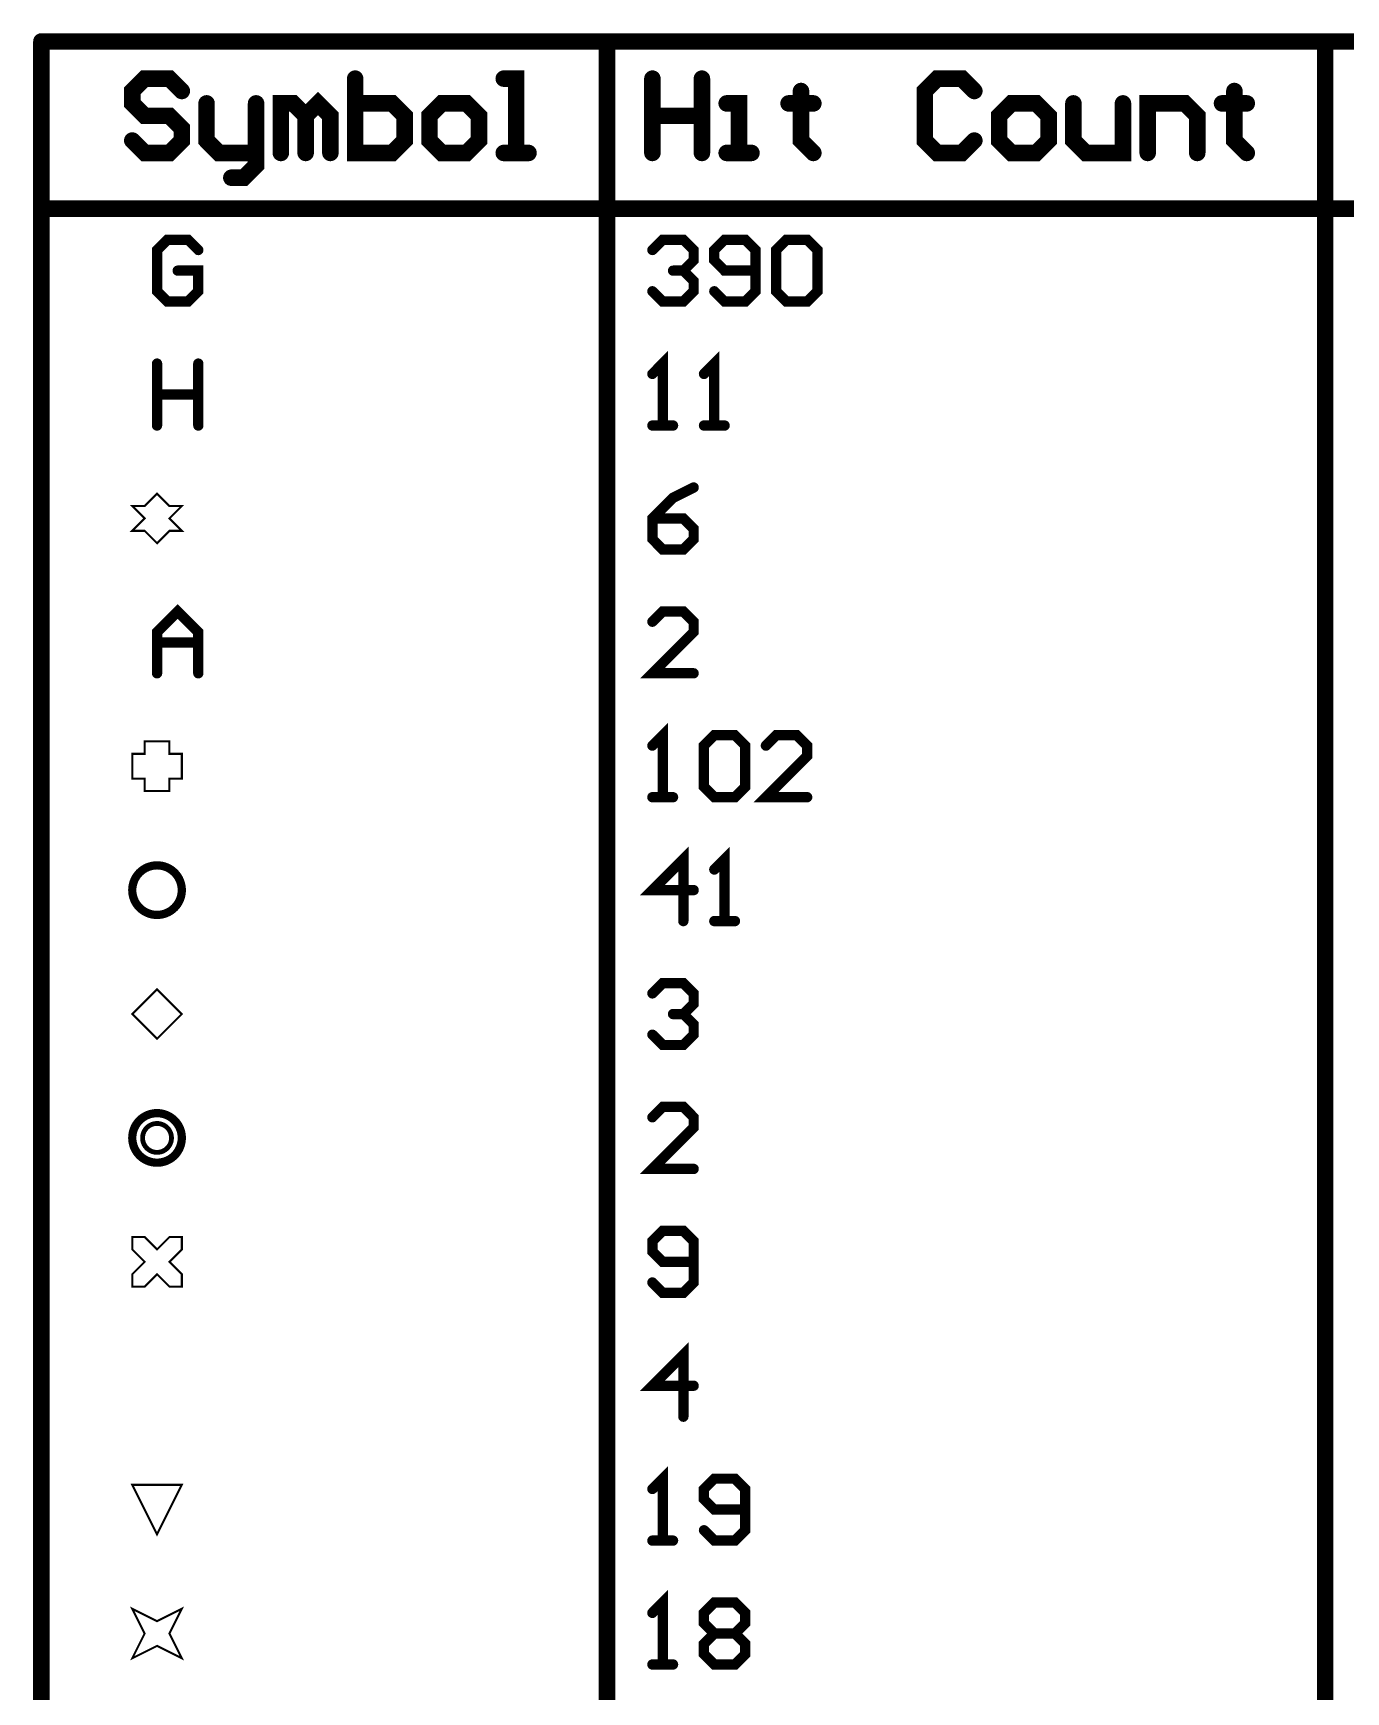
# Model space of a CAD drawing. Extents: x -9.8 to 23.3, y -7.1 to 14.3.
# Drawn here: x 11.794 to 13.066, y 1.524 to 3.13 of the extents above; entities that cross this region are included whole.
import ezdxf

# ---------------------------------------------------------------- set-up
doc = ezdxf.new("R2010")
doc.units = 0
doc.layers.add('2D_LINE_00', color=1, linetype='CONTINUOUS')

# ---------------------------------------------------------------- blocks, each defined once
blk = doc.blocks.new('SMOOTH_0$01')
at = {"const_width": 0.005}
blk.add_lwpolyline([(-0.0025, 0, 1), (0.0025, 0, 1)], format="xyb", close=True, dxfattribs=at)
blk = doc.blocks.new('DRAWING_2410')
at = {"layer": '2D_LINE_00', "const_width": 0.01}
blk.add_lwpolyline([(0, 0), (-0.01, 0.01), (-0.02999, 0.01), (-0.03999, 0), (-0.03999, -0.03998), (-0.02999, -0.04998), (-0.01, -0.04998), (0, -0.03998), (0, -0.01999), (-0.02, -0.01999)], dxfattribs=at)
at = {"layer": '2D_LINE_00'}
for p in [(-0.03999, 0), (-0.02999, 0.01), (-0.01, 0.01), (0, 0), (-0.02, -0.01999), (0, -0.01999), (-0.03999, -0.03998), (-0.02999, -0.04998), (-0.01, -0.04998), (0, -0.03998)]:
    blk.add_blockref('SMOOTH_0$01', p, dxfattribs=at)
blk = doc.blocks.new('DRAWING_2411')
at = {"layer": '2D_LINE_00', "const_width": 0.01}
blk.add_lwpolyline([(0, 0), (0.00999, 0.01), (0.02999, 0.01), (0.03998, 0), (0.03998, -0.00999), (0.02999, -0.01999), (0.01999, -0.01999), (0.02999, -0.01999), (0.03998, -0.02999), (0.03998, -0.03998), (0.02999, -0.04998), (0.00999, -0.04998), (0, -0.03998)], dxfattribs=at)
at = {"layer": '2D_LINE_00'}
for p in [(0, 0), (0.00999, 0.01), (0.02999, 0.01), (0.03998, 0), (0.01999, -0.01999), (0.02999, -0.01999), (0.02999, -0.01999), (0.03998, -0.00999), (0.03998, -0.02999), (0, -0.03998), (0.00999, -0.04998), (0.02999, -0.04998), (0.03998, -0.03998)]:
    blk.add_blockref('SMOOTH_0$01', p, dxfattribs=at)
blk = doc.blocks.new('DRAWING_2412')
at = {"layer": '2D_LINE_00', "const_width": 0.01}
blk.add_lwpolyline([(0, 0), (0.00999, -0.01), (0.02999, -0.01), (0.03998, 0), (0.03998, 0.03998), (0.02999, 0.04998), (0.00999, 0.04998), (0, 0.03998), (0, 0.02999), (0.00999, 0.01999), (0.03998, 0.01999)], dxfattribs=at)
at = {"layer": '2D_LINE_00'}
for p in [(0.00999, 0.04998), (0.02999, 0.04998), (0, 0.03998), (0, 0.02999), (0.03998, 0.03998), (0.00999, 0.01999), (0.03998, 0.01999), (0, 0), (0.03998, 0), (0.00999, -0.01), (0.02999, -0.01)]:
    blk.add_blockref('SMOOTH_0$01', p, dxfattribs=at)
blk = doc.blocks.new('DRAWING_2413')
at = {"layer": '2D_LINE_00', "const_width": 0.01}
blk.add_lwpolyline([(0, 0), (0.00999, 0.01), (0.02999, 0.01), (0.03998, 0), (0.03998, -0.03998), (0.02999, -0.04998), (0.00999, -0.04998), (0, -0.03998), (0, 0)], dxfattribs=at)
at = {"layer": '2D_LINE_00'}
for p in [(0, 0), (0, 0), (0.00999, 0.01), (0.02999, 0.01), (0.03998, 0), (0, -0.03998), (0.00999, -0.04998), (0.02999, -0.04998), (0.03998, -0.03998)]:
    blk.add_blockref('SMOOTH_0$01', p, dxfattribs=at)
blk = doc.blocks.new('DRAWING_2438')
at = {"layer": '2D_LINE_00', "const_width": 0.01}
blk.add_lwpolyline([(0, 0), (0, -0.05998), (0, -0.02999), (0.03999, -0.02999), (0.03999, 0), (0.03999, -0.05998)], dxfattribs=at)
at = {"layer": '2D_LINE_00'}
for p in [(0, 0), (0.03999, 0), (0, -0.02999), (0.03999, -0.02999), (0, -0.05998), (0.03999, -0.05998)]:
    blk.add_blockref('SMOOTH_0$01', p, dxfattribs=at)
blk = doc.blocks.new('DRAWING_2439')
at = {"layer": '2D_LINE_00', "const_width": 0.01}
blk.add_lwpolyline([(0, 0), (0.01999, 0), (0.00999, 0), (0.00999, 0.05998), (0, 0.04998)], dxfattribs=at)
at = {"layer": '2D_LINE_00'}
for p in [(0.00999, 0.05998), (0, 0.04998), (0, 0), (0.00999, 0), (0.01999, 0)]:
    blk.add_blockref('SMOOTH_0$01', p, dxfattribs=at)
blk = doc.blocks.new('DRAWING_2440')
at = {"layer": '2D_LINE_00', "const_width": 0.01}
blk.add_lwpolyline([(0, 0), (0.01999, 0), (0.01, 0), (0.01, 0.05998), (0, 0.04998)], dxfattribs=at)
at = {"layer": '2D_LINE_00'}
for p in [(0.01, 0.05998), (0, 0.04998), (0, 0), (0.01, 0), (0.01999, 0)]:
    blk.add_blockref('SMOOTH_0$01', p, dxfattribs=at)
blk = doc.blocks.new('DRAWING_2466')
at = {"layer": '2D_LINE_00', "const_width": 0.01}
blk.add_lwpolyline([(0, 0), (-0.01999, -0.01), (-0.03998, -0.02999), (-0.03998, -0.04998), (-0.02999, -0.05998), (-0.00999, -0.05998), (0, -0.04998), (0, -0.03999), (-0.00999, -0.02999), (-0.03998, -0.02999)], dxfattribs=at)
at = {"layer": '2D_LINE_00'}
for p in [(0, 0), (-0.01999, -0.01), (-0.03998, -0.02999), (-0.03998, -0.02999), (-0.00999, -0.02999), (-0.03998, -0.04998), (0, -0.03999), (0, -0.04998), (-0.02999, -0.05998), (-0.00999, -0.05998)]:
    blk.add_blockref('SMOOTH_0$01', p, dxfattribs=at)
blk = doc.blocks.new('DRAWING_2493')
at = {"layer": '2D_LINE_00', "const_width": 0.01}
blk.add_lwpolyline([(0, 0), (0, 0.03999), (0.01999, 0.05998), (0.03999, 0.03999), (0.03999, 0), (0.03999, 0.02999), (0, 0.02999)], dxfattribs=at)
at = {"layer": '2D_LINE_00'}
for p in [(0.01999, 0.05998), (0, 0.03999), (0, 0.02999), (0.03999, 0.03999), (0.03999, 0.02999), (0, 0), (0.03999, 0)]:
    blk.add_blockref('SMOOTH_0$01', p, dxfattribs=at)
blk = doc.blocks.new('DRAWING_2494')
at = {"layer": '2D_LINE_00', "const_width": 0.01}
blk.add_lwpolyline([(0, 0), (-0.03998, 0), (0, 0.03999), (0, 0.04998), (-0.00999, 0.05998), (-0.02999, 0.05998), (-0.03998, 0.04998)], dxfattribs=at)
at = {"layer": '2D_LINE_00'}
for p in [(-0.02999, 0.05998), (-0.00999, 0.05998), (-0.03998, 0.04998), (0, 0.04998), (0, 0.03999), (-0.03998, 0), (0, 0)]:
    blk.add_blockref('SMOOTH_0$01', p, dxfattribs=at)
blk = doc.blocks.new('DRAWING_2525')
at = {"layer": '2D_LINE_00', "const_width": 0.01}
blk.add_lwpolyline([(0, 0), (0.01999, 0), (0.00999, 0), (0.00999, 0.05998), (0, 0.04998)], dxfattribs=at)
at = {"layer": '2D_LINE_00'}
for p in [(0.00999, 0.05998), (0, 0.04998), (0, 0), (0.00999, 0), (0.01999, 0)]:
    blk.add_blockref('SMOOTH_0$01', p, dxfattribs=at)
blk = doc.blocks.new('DRAWING_2526')
at = {"layer": '2D_LINE_00', "const_width": 0.01}
blk.add_lwpolyline([(0, 0), (0.01, 0.01), (0.02999, 0.01), (0.03999, 0), (0.03999, -0.03998), (0.02999, -0.04998), (0.01, -0.04998), (0, -0.03998), (0, 0)], dxfattribs=at)
at = {"layer": '2D_LINE_00'}
for p in [(0, 0), (0, 0), (0.01, 0.01), (0.02999, 0.01), (0.03999, 0), (0, -0.03998), (0.01, -0.04998), (0.02999, -0.04998), (0.03999, -0.03998)]:
    blk.add_blockref('SMOOTH_0$01', p, dxfattribs=at)
blk = doc.blocks.new('DRAWING_2527')
at = {"layer": '2D_LINE_00', "const_width": 0.01}
blk.add_lwpolyline([(0, 0), (-0.03999, 0), (0, 0.03999), (0, 0.04998), (-0.01, 0.05998), (-0.02999, 0.05998), (-0.03999, 0.04998)], dxfattribs=at)
at = {"layer": '2D_LINE_00'}
for p in [(-0.02999, 0.05998), (-0.01, 0.05998), (-0.03999, 0.04998), (0, 0.04998), (0, 0.03999), (-0.03999, 0), (0, 0)]:
    blk.add_blockref('SMOOTH_0$01', p, dxfattribs=at)
blk = doc.blocks.new('DRAWING_2553')
at = {"layer": '2D_LINE_00', "const_width": 0.01}
blk.add_lwpolyline([(0, 0), (0, 0.05998), (-0.02999, 0.02999), (0.00999, 0.02999)], dxfattribs=at)
at = {"layer": '2D_LINE_00'}
for p in [(0, 0.05998), (-0.02999, 0.02999), (0.00999, 0.02999), (0, 0)]:
    blk.add_blockref('SMOOTH_0$01', p, dxfattribs=at)
blk = doc.blocks.new('DRAWING_2554')
at = {"layer": '2D_LINE_00', "const_width": 0.01}
blk.add_lwpolyline([(0, 0), (0.01999, 0), (0.00999, 0), (0.00999, 0.05998), (0, 0.04998)], dxfattribs=at)
at = {"layer": '2D_LINE_00'}
for p in [(0.00999, 0.05998), (0, 0.04998), (0, 0), (0.00999, 0), (0.01999, 0)]:
    blk.add_blockref('SMOOTH_0$01', p, dxfattribs=at)
blk = doc.blocks.new('DRAWING_2577')
at = {"layer": '2D_LINE_00', "const_width": 0.01}
blk.add_lwpolyline([(0, 0), (0.00999, 0.01), (0.02999, 0.01), (0.03998, 0), (0.03998, -0.00999), (0.02999, -0.01999), (0.01999, -0.01999), (0.02999, -0.01999), (0.03998, -0.02999), (0.03998, -0.03998), (0.02999, -0.04998), (0.00999, -0.04998), (0, -0.03998)], dxfattribs=at)
at = {"layer": '2D_LINE_00'}
for p in [(0, 0), (0.00999, 0.01), (0.02999, 0.01), (0.03998, 0), (0.01999, -0.01999), (0.02999, -0.01999), (0.02999, -0.01999), (0.03998, -0.00999), (0.03998, -0.02999), (0, -0.03998), (0.00999, -0.04998), (0.02999, -0.04998), (0.03998, -0.03998)]:
    blk.add_blockref('SMOOTH_0$01', p, dxfattribs=at)
blk = doc.blocks.new('DRAWING_2602')
at = {"layer": '2D_LINE_00', "const_width": 0.01}
blk.add_lwpolyline([(0, 0), (-0.03998, 0), (0, 0.03999), (0, 0.04998), (-0.00999, 0.05998), (-0.02999, 0.05998), (-0.03998, 0.04998)], dxfattribs=at)
at = {"layer": '2D_LINE_00'}
for p in [(-0.02999, 0.05998), (-0.00999, 0.05998), (-0.03998, 0.04998), (0, 0.04998), (0, 0.03999), (-0.03998, 0), (0, 0)]:
    blk.add_blockref('SMOOTH_0$01', p, dxfattribs=at)
blk = doc.blocks.new('DRAWING_2628')
at = {"layer": '2D_LINE_00', "const_width": 0.01}
blk.add_lwpolyline([(0, 0), (0.00999, -0.01), (0.02999, -0.01), (0.03998, 0), (0.03998, 0.03998), (0.02999, 0.04998), (0.00999, 0.04998), (0, 0.03998), (0, 0.02999), (0.00999, 0.01999), (0.03998, 0.01999)], dxfattribs=at)
at = {"layer": '2D_LINE_00'}
for p in [(0.00999, 0.04998), (0.02999, 0.04998), (0, 0.03998), (0, 0.02999), (0.03998, 0.03998), (0.00999, 0.01999), (0.03998, 0.01999), (0, 0), (0.03998, 0), (0.00999, -0.01), (0.02999, -0.01)]:
    blk.add_blockref('SMOOTH_0$01', p, dxfattribs=at)
blk = doc.blocks.new('DRAWING_2655')
at = {"layer": '2D_LINE_00', "const_width": 0.01}
blk.add_lwpolyline([(0, 0), (0, 0.05998), (-0.02999, 0.02999), (0.00999, 0.02999)], dxfattribs=at)
at = {"layer": '2D_LINE_00'}
for p in [(0, 0.05998), (-0.02999, 0.02999), (0.00999, 0.02999), (0, 0)]:
    blk.add_blockref('SMOOTH_0$01', p, dxfattribs=at)
blk = doc.blocks.new('DRAWING_2679')
at = {"layer": '2D_LINE_00', "const_width": 0.01}
blk.add_lwpolyline([(0, 0), (0.01999, 0), (0.00999, 0), (0.00999, 0.05998), (0, 0.04998)], dxfattribs=at)
at = {"layer": '2D_LINE_00'}
for p in [(0.00999, 0.05998), (0, 0.04998), (0, 0), (0.00999, 0), (0.01999, 0)]:
    blk.add_blockref('SMOOTH_0$01', p, dxfattribs=at)
blk = doc.blocks.new('DRAWING_2680')
at = {"layer": '2D_LINE_00', "const_width": 0.01}
blk.add_lwpolyline([(0, 0), (0.01, -0.01), (0.02999, -0.01), (0.03999, 0), (0.03999, 0.03998), (0.02999, 0.04998), (0.01, 0.04998), (0, 0.03998), (0, 0.02999), (0.01, 0.01999), (0.03999, 0.01999)], dxfattribs=at)
at = {"layer": '2D_LINE_00'}
for p in [(0.01, 0.04998), (0.02999, 0.04998), (0, 0.03998), (0, 0.02999), (0.03999, 0.03998), (0.01, 0.01999), (0.03999, 0.01999), (0, 0), (0.03999, 0), (0.01, -0.01), (0.02999, -0.01)]:
    blk.add_blockref('SMOOTH_0$01', p, dxfattribs=at)
blk = doc.blocks.new('DRAWING_2707')
at = {"layer": '2D_LINE_00', "const_width": 0.01}
blk.add_lwpolyline([(0, 0), (0.01999, 0), (0.00999, 0), (0.00999, 0.05998), (0, 0.04998)], dxfattribs=at)
at = {"layer": '2D_LINE_00'}
for p in [(0.00999, 0.05998), (0, 0.04998), (0, 0), (0.00999, 0), (0.01999, 0)]:
    blk.add_blockref('SMOOTH_0$01', p, dxfattribs=at)
blk = doc.blocks.new('DRAWING_2708')
at = {"layer": '2D_LINE_00', "const_width": 0.01}
blk.add_lwpolyline([(0, 0), (0.01, 0.01), (0.02999, 0.01), (0.03999, 0), (0.03999, -0.00999), (0.02999, -0.01999), (0.03999, -0.02999), (0.03999, -0.03998), (0.02999, -0.04998), (0.01, -0.04998), (0, -0.03998), (0, -0.02999), (0.01, -0.01999), (0, -0.00999), (0, 0)], dxfattribs=at)
at = {"layer": '2D_LINE_00'}
for p in [(0, 0), (0, 0), (0.01, 0.01), (0.02999, 0.01), (0.03999, 0), (0, -0.00999), (0.01, -0.01999), (0.02999, -0.01999), (0.03999, -0.00999), (0, -0.02999), (0.03999, -0.02999), (0, -0.03998), (0.01, -0.04998), (0.02999, -0.04998), (0.03999, -0.03998)]:
    blk.add_blockref('SMOOTH_0$01', p, dxfattribs=at)
blk = doc.blocks.new('DRAWING_2709')
at = {"layer": '2D_LINE_00', "const_width": 0.01}
blk.add_lwpolyline([(0, 0), (0.01999, 0)], dxfattribs=at)
at = {"layer": '2D_LINE_00'}
for p in [(0, 0), (0.01999, 0)]:
    blk.add_blockref('SMOOTH_0$01', p, dxfattribs=at)
blk = doc.blocks.new('DRAWING_3298')
at = {"layer": '2D_LINE_00', "const_width": 0.008}
blk.add_lwpolyline([(0, 0, 1), (0.048, 0, 1)], format="xyb", close=True, dxfattribs=at)
blk = doc.blocks.new('DRAWING_3299')
at = {"layer": '2D_LINE_00', "const_width": 0.008}
blk.add_lwpolyline([(0, 0, 1), (0.048, 0, 1)], format="xyb", close=True, dxfattribs=at)
blk = doc.blocks.new('SMOOTH_0$002')
at = {"const_width": 0.001}
blk.add_lwpolyline([(-0.0005, 0, 1), (0.0005, 0, 1)], format="xyb", close=True, dxfattribs=at)
blk = doc.blocks.new('DRAWING_4090')
at = {"layer": '2D_LINE_00', "const_width": 0.002}
blk.add_lwpolyline([(0, 0), (0.012, 0.012), (0.024, 0.012), (0.012, 0.024), (0.024, 0.036), (0.012, 0.036), (0, 0.048), (-0.012, 0.036), (-0.024, 0.036), (-0.012, 0.024), (-0.024, 0.012), (-0.012, 0.012), (0, 0)], dxfattribs=at)
at = {"layer": '2D_LINE_00'}
for p in [(0, 0.048), (-0.024, 0.036), (-0.012, 0.036), (0.012, 0.036), (0.024, 0.036), (-0.012, 0.024), (0.012, 0.024), (-0.024, 0.012), (-0.012, 0.012), (0, 0), (0, 0), (0.012, 0.012), (0.024, 0.012)]:
    blk.add_blockref('SMOOTH_0$002', p, dxfattribs=at)
blk = doc.blocks.new('DRAWING_4091')
at = {"layer": '2D_LINE_00', "const_width": 0.002}
blk.add_lwpolyline([(0, 0), (0, -0.012), (0.024, -0.012), (0.024, 0), (0.036, 0), (0.036, 0.024), (0.024, 0.024), (0.024, 0.036), (0, 0.036), (0, 0.024), (-0.012, 0.024), (-0.012, 0), (0, 0)], dxfattribs=at)
at = {"layer": '2D_LINE_00'}
for p in [(0, 0.036), (0.024, 0.036), (-0.012, 0.024), (0, 0.024), (0.024, 0.024), (0.036, 0.024), (-0.012, 0), (0, 0), (0, 0), (0.024, 0), (0.036, 0), (0, -0.012), (0.024, -0.012)]:
    blk.add_blockref('SMOOTH_0$002', p, dxfattribs=at)
blk = doc.blocks.new('DRAWING_4092')
at = {"layer": '2D_LINE_00', "const_width": 0.002}
blk.add_lwpolyline([(0, 0), (0.024, 0.024), (0.048, 0), (0.024, -0.024), (0, 0)], dxfattribs=at)
at = {"layer": '2D_LINE_00'}
for p in [(0.024, 0.024), (0, 0), (0, 0), (0.048, 0), (0.024, -0.024)]:
    blk.add_blockref('SMOOTH_0$002', p, dxfattribs=at)
blk = doc.blocks.new('DRAWING_4093')
at = {"layer": '2D_LINE_00', "const_width": 0.002}
blk.add_lwpolyline([(0, 0), (0.012, 0), (0.024, 0.012), (0.036, 0), (0.048, 0), (0.048, 0.012), (0.036, 0.024), (0.048, 0.036), (0.048, 0.048), (0.036, 0.048), (0.024, 0.036), (0.012, 0.048), (0, 0.048), (0, 0.036), (0.012, 0.024), (0, 0.012), (0, 0)], dxfattribs=at)
at = {"layer": '2D_LINE_00'}
for p in [(0, 0.048), (0.012, 0.048), (0.036, 0.048), (0.048, 0.048), (0, 0.036), (0.024, 0.036), (0.048, 0.036), (0.012, 0.024), (0.036, 0.024), (0, 0.012), (0, 0), (0, 0), (0.012, 0), (0.024, 0.012), (0.036, 0), (0.048, 0.012), (0.048, 0)]:
    blk.add_blockref('SMOOTH_0$002', p, dxfattribs=at)
blk = doc.blocks.new('DRAWING_4094')
at = {"layer": '2D_LINE_00', "const_width": 0.002}
blk.add_lwpolyline([(0, 0), (-0.024, 0.048), (0.024, 0.048), (0, 0)], dxfattribs=at)
at = {"layer": '2D_LINE_00'}
for p in [(-0.024, 0.048), (0.024, 0.048), (0, 0), (0, 0)]:
    blk.add_blockref('SMOOTH_0$002', p, dxfattribs=at)
blk = doc.blocks.new('DRAWING_4095')
at = {"layer": '2D_LINE_00', "const_width": 0.002}
blk.add_lwpolyline([(0, 0), (0.012, 0.024), (0, 0.048), (0.024, 0.036), (0.048, 0.048), (0.036, 0.024), (0.048, 0), (0.024, 0.012), (0, 0)], dxfattribs=at)
at = {"layer": '2D_LINE_00'}
for p in [(0, 0.048), (0.048, 0.048), (0.024, 0.036), (0.012, 0.024), (0.036, 0.024), (0, 0), (0, 0), (0.024, 0.012), (0.048, 0)]:
    blk.add_blockref('SMOOTH_0$002', p, dxfattribs=at)
blk = doc.blocks.new('SMOOTH_0$016')
at = {"const_width": 0.008}
blk.add_lwpolyline([(-0.004, 0, 1), (0.004, 0, 1)], format="xyb", close=True, dxfattribs=at)
blk = doc.blocks.new('DRAWING_4174')
at = {"layer": '2D_LINE_00', "const_width": 0.016}
blk.add_lwpolyline([(0, 0), (-0.012, 0.012), (-0.03599, 0.012), (-0.04799, 0), (-0.04799, -0.01199), (-0.03599, -0.02399), (-0.012, -0.02399), (0, -0.03599), (0, -0.04798), (-0.012, -0.05998), (-0.03599, -0.05998), (-0.04799, -0.04798)], dxfattribs=at)
at = {"layer": '2D_LINE_00'}
for p in [(-0.03599, 0.012), (-0.012, 0.012), (-0.04799, 0), (0, 0), (-0.04799, -0.01199), (-0.03599, -0.02399), (-0.012, -0.02399), (0, -0.03599), (-0.04799, -0.04798), (0, -0.04798), (-0.03599, -0.05998), (-0.012, -0.05998)]:
    blk.add_blockref('SMOOTH_0$016', p, dxfattribs=at)
blk = doc.blocks.new('DRAWING_4175')
at = {"layer": '2D_LINE_00', "const_width": 0.016}
blk.add_lwpolyline([(0, 0), (0, -0.03599), (0.01199, -0.04799), (0.04798, -0.04799), (0.04798, -0.05999), (0.03598, -0.07198), (0.02399, -0.07198)], dxfattribs=at)
at = {"layer": '2D_LINE_00'}
for p in [(0, 0), (0, -0.03599), (0.01199, -0.04799), (0.04798, -0.04799), (0.02399, -0.07198), (0.03598, -0.07198), (0.04798, -0.05999)]:
    blk.add_blockref('SMOOTH_0$016', p, dxfattribs=at)
blk = doc.blocks.new('DRAWING_4176')
at = {"layer": '2D_LINE_00', "const_width": 0.016}
blk.add_lwpolyline([(0, 0), (0, 0.04799)], dxfattribs=at)
at = {"layer": '2D_LINE_00'}
for p in [(0, 0.04799), (0, 0)]:
    blk.add_blockref('SMOOTH_0$016', p, dxfattribs=at)
blk = doc.blocks.new('DRAWING_4177')
at = {"layer": '2D_LINE_00', "const_width": 0.016}
blk.add_lwpolyline([(0, 0), (0, 0.04799), (0.012, 0.04799), (0.024, 0.03599), (0.024, 0), (0.024, 0.03599), (0.03599, 0.04799), (0.04799, 0.03599), (0.04799, 0)], dxfattribs=at)
at = {"layer": '2D_LINE_00'}
for p in [(0, 0.04799), (0.012, 0.04799), (0.03599, 0.04799), (0.024, 0.03599), (0.024, 0.03599), (0.04799, 0.03599), (0, 0), (0.024, 0), (0.04799, 0)]:
    blk.add_blockref('SMOOTH_0$016', p, dxfattribs=at)
blk = doc.blocks.new('DRAWING_4178')
at = {"layer": '2D_LINE_00', "const_width": 0.016}
blk.add_lwpolyline([(0, 0), (0, -0.07198), (0.03599, -0.07198), (0.04799, -0.05998), (0.04799, -0.04799), (0.04799, -0.03599), (0.03599, -0.02399), (0, -0.02399)], dxfattribs=at)
at = {"layer": '2D_LINE_00'}
for p in [(0, 0), (0.04799, -0.04799), (0, -0.07198), (0.03599, -0.07198), (0.04799, -0.05998)]:
    blk.add_blockref('SMOOTH_0$016', p, dxfattribs=at)
blk = doc.blocks.new('DRAWING_4179')
at = {"layer": '2D_LINE_00', "const_width": 0.016}
blk.add_lwpolyline([(0, 0), (0.02399, 0), (0.03599, 0.012), (0.03599, 0.03599), (0.02399, 0.04799), (0, 0.04799), (-0.01199, 0.03599), (-0.01199, 0.012), (0, 0)], dxfattribs=at)
at = {"layer": '2D_LINE_00'}
for p in [(0, 0.04799), (0.02399, 0.04799), (-0.01199, 0.03599), (0.03599, 0.03599), (-0.01199, 0.012), (0.03599, 0.012), (0, 0), (0, 0), (0.02399, 0)]:
    blk.add_blockref('SMOOTH_0$016', p, dxfattribs=at)
blk = doc.blocks.new('DRAWING_4180')
at = {"layer": '2D_LINE_00', "const_width": 0.016}
blk.add_lwpolyline([(0, 0), (0.024, 0), (0.012, 0), (0.012, 0.07198), (0, 0.07198)], dxfattribs=at)
at = {"layer": '2D_LINE_00'}
for p in [(0, 0.07198), (0.012, 0.07198), (0, 0), (0.012, 0), (0.024, 0)]:
    blk.add_blockref('SMOOTH_0$016', p, dxfattribs=at)
blk = doc.blocks.new('DRAWING_4181')
at = {"layer": '2D_LINE_00', "const_width": 0.016}
blk.add_lwpolyline([(0, 0), (0, -0.07198), (0, -0.03599), (0.04798, -0.03599), (0.04798, 0), (0.04798, -0.07198)], dxfattribs=at)
at = {"layer": '2D_LINE_00'}
for p in [(0, 0), (0.04798, 0), (0, -0.03599), (0.04798, -0.03599), (0, -0.07198), (0.04798, -0.07198)]:
    blk.add_blockref('SMOOTH_0$016', p, dxfattribs=at)
blk = doc.blocks.new('DRAWING_4182')
at = {"layer": '2D_LINE_00', "const_width": 0.016}
blk.add_lwpolyline([(0, 0), (0.024, 0), (0.012, 0), (0.012, 0.04799), (0, 0.04799)], dxfattribs=at)
at = {"layer": '2D_LINE_00'}
for p in [(0, 0.04799), (0.012, 0.04799), (0, 0), (0.012, 0), (0.024, 0)]:
    blk.add_blockref('SMOOTH_0$016', p, dxfattribs=at)
blk = doc.blocks.new('DRAWING_4183')
at = {"layer": '2D_LINE_00', "const_width": 0.016}
blk.add_lwpolyline([(0, 0), (0, -0.01199), (-0.012, -0.01199), (0.01199, -0.01199), (0, -0.01199), (0, -0.04798), (0.01199, -0.05998)], dxfattribs=at)
at = {"layer": '2D_LINE_00'}
for p in [(0, 0), (-0.012, -0.01199), (0, -0.01199), (0, -0.01199), (0.01199, -0.01199), (0, -0.04798), (0.01199, -0.05998)]:
    blk.add_blockref('SMOOTH_0$016', p, dxfattribs=at)
blk = doc.blocks.new('DRAWING_4184')
at = {"layer": '2D_LINE_00', "const_width": 0.016}
blk.add_lwpolyline([(0, 0), (-0.012, 0.012), (-0.03599, 0.012), (-0.04799, 0), (-0.04799, -0.04798), (-0.03599, -0.05998), (-0.012, -0.05998), (0, -0.04798)], dxfattribs=at)
at = {"layer": '2D_LINE_00'}
for p in [(-0.03599, 0.012), (-0.012, 0.012), (-0.04799, 0), (0, 0), (-0.04799, -0.04798), (0, -0.04798), (-0.03599, -0.05998), (-0.012, -0.05998)]:
    blk.add_blockref('SMOOTH_0$016', p, dxfattribs=at)
blk = doc.blocks.new('DRAWING_4185')
at = {"layer": '2D_LINE_00', "const_width": 0.016}
blk.add_lwpolyline([(0, 0), (0.02399, 0), (0.03599, 0.012), (0.03599, 0.03599), (0.02399, 0.04799), (0, 0.04799), (-0.01199, 0.03599), (-0.01199, 0.012), (0, 0)], dxfattribs=at)
at = {"layer": '2D_LINE_00'}
for p in [(0, 0.04799), (0.02399, 0.04799), (-0.01199, 0.03599), (0.03599, 0.03599), (-0.01199, 0.012), (0.03599, 0.012), (0, 0), (0, 0), (0.02399, 0)]:
    blk.add_blockref('SMOOTH_0$016', p, dxfattribs=at)
blk = doc.blocks.new('DRAWING_4186')
at = {"layer": '2D_LINE_00', "const_width": 0.016}
blk.add_lwpolyline([(0, 0), (0, -0.03599), (0.012, -0.04799), (0.04799, -0.04799), (0.04799, 0)], dxfattribs=at)
at = {"layer": '2D_LINE_00'}
for p in [(0, 0), (0.04799, 0), (0, -0.03599), (0.012, -0.04799), (0.04799, -0.04799)]:
    blk.add_blockref('SMOOTH_0$016', p, dxfattribs=at)
blk = doc.blocks.new('DRAWING_4187')
at = {"layer": '2D_LINE_00', "const_width": 0.016}
blk.add_lwpolyline([(0, 0), (0, 0.04799), (0.03599, 0.04799), (0.04799, 0.03599), (0.04799, 0)], dxfattribs=at)
at = {"layer": '2D_LINE_00'}
for p in [(0, 0.04799), (0.03599, 0.04799), (0.04799, 0.03599), (0, 0), (0.04799, 0)]:
    blk.add_blockref('SMOOTH_0$016', p, dxfattribs=at)
blk = doc.blocks.new('DRAWING_4188')
at = {"layer": '2D_LINE_00', "const_width": 0.016}
blk.add_lwpolyline([(0, 0), (0, -0.01199), (-0.01199, -0.01199), (0.012, -0.01199), (0, -0.01199), (0, -0.04798), (0.012, -0.05998)], dxfattribs=at)
at = {"layer": '2D_LINE_00'}
for p in [(0, 0), (-0.01199, -0.01199), (0, -0.01199), (0, -0.01199), (0.012, -0.01199), (0, -0.04798), (0.012, -0.05998)]:
    blk.add_blockref('SMOOTH_0$016', p, dxfattribs=at)
blk = doc.blocks.new('DRAWING_4250')
at = {"layer": '2D_LINE_00', "const_width": 0.016}
blk.add_lwpolyline([(0, 0), (6.21829, 0)], dxfattribs=at)
at = {"layer": '2D_LINE_00'}
blk.add_blockref('SMOOTH_0$016', (0, 0), dxfattribs=at)
blk = doc.blocks.new('DRAWING_4251')
at = {"layer": '2D_LINE_00', "const_width": 0.016}
blk.add_lwpolyline([(0, 0), (6.21829, 0)], dxfattribs=at)
at = {"layer": '2D_LINE_00'}
blk.add_blockref('SMOOTH_0$016', (0, 0), dxfattribs=at)
blk = doc.blocks.new('DRAWING_4252')
at = {"layer": '2D_LINE_00', "const_width": 0.016}
blk.add_lwpolyline([(0, 0), (0, -3.042)], dxfattribs=at)
at = {"layer": '2D_LINE_00'}
blk.add_blockref('SMOOTH_0$016', (0, 0), dxfattribs=at)
blk = doc.blocks.new('DRAWING_4254')
at = {"layer": '2D_LINE_00', "const_width": 0.016}
blk.add_lwpolyline([(0, 0), (0, -3.042)], dxfattribs=at)
at = {"layer": '2D_LINE_00'}
blk.add_blockref('SMOOTH_0$016', (0, 0), dxfattribs=at)
blk = doc.blocks.new('DRAWING_4255')
at = {"layer": '2D_LINE_00', "const_width": 0.016}
blk.add_lwpolyline([(0, 0), (0, -3.042)], dxfattribs=at)
at = {"layer": '2D_LINE_00'}
blk.add_blockref('SMOOTH_0$016', (0, 0), dxfattribs=at)
blk = doc.blocks.new('DRAWING_4262')
at = {"layer": '2D_LINE_00', "const_width": 0.00467}
blk.add_lwpolyline([(0, 0, 1), (0.028, 0, 1)], format="xyb", close=True, dxfattribs=at)

msp = doc.modelspace()

# ---------------------------------------------------------------- block references
for name, p in [('DRAWING_4250', (11.802, 3.122)), ('DRAWING_4252', (11.802, 3.122)), ('DRAWING_4254', (12.34988, 3.122)), ('DRAWING_4255', (13.04569, 3.122)), ('DRAWING_4174', (11.93799, 3.07398)), ('DRAWING_4178', (12.10593, 3.08598)), ('DRAWING_4180', (12.24988, 3.014)), ('DRAWING_4181', (12.39388, 3.08598)), ('DRAWING_4184', (12.70578, 3.07398)), ('DRAWING_4175', (11.96198, 3.06199)), ('DRAWING_4176', (12.00996, 3.014)), ('DRAWING_4177', (12.03395, 3.014)), ('DRAWING_4179', (12.1899, 3.014)), ('DRAWING_4182', (12.46585, 3.014)), ('DRAWING_4183', (12.53783, 3.07398)), ('DRAWING_4185', (12.74176, 3.014)), ('DRAWING_4186', (12.80174, 3.06199)), ('DRAWING_4187', (12.87372, 3.014)), ('DRAWING_4188', (12.95769, 3.07398)), ('DRAWING_4251', (11.802, 2.96)), ('DRAWING_2410', (11.95399, 2.91998)), ('DRAWING_2411', (12.39388, 2.91998)), ('DRAWING_2412', (12.45386, 2.88)), ('DRAWING_2413', (12.51384, 2.91998)), ('DRAWING_2438', (11.914, 2.80998)), ('DRAWING_2439', (12.39388, 2.75)), ('DRAWING_2440', (12.44386, 2.75)), ('DRAWING_4090', (11.914, 2.636)), ('DRAWING_2466', (12.43386, 2.68998)), ('DRAWING_2493', (11.914, 2.51)), ('DRAWING_2494', (12.43386, 2.51)), ('DRAWING_2525', (12.39388, 2.39)), ('DRAWING_4091', (11.902, 2.408)), ('DRAWING_2526', (12.44386, 2.43998)), ('DRAWING_2527', (12.54383, 2.39)), ('DRAWING_2553', (12.42387, 2.27)), ('DRAWING_2554', (12.45386, 2.27)), ('DRAWING_3298', (11.89, 2.3)), ('DRAWING_4092', (11.89, 2.18)), ('DRAWING_2577', (12.39388, 2.19998)), ('DRAWING_2602', (12.43386, 2.03)), ('DRAWING_3299', (11.89, 2.06)), ('DRAWING_4262', (11.9, 2.06)), ('DRAWING_4093', (11.89, 1.916)), ('DRAWING_2628', (12.39388, 1.92)), ('DRAWING_2655', (12.42387, 1.79)), ('DRAWING_2679', (12.39388, 1.67)), ('DRAWING_4094', (11.914, 1.676)), ('DRAWING_2680', (12.44386, 1.68)), ('DRAWING_2707', (12.39388, 1.55)), ('DRAWING_2708', (12.44386, 1.59998)), ('DRAWING_4095', (11.89, 1.556)), ('DRAWING_2709', (12.45386, 1.57999))]:
    msp.add_blockref(name, p)

doc.saveas('drawing.dxf')
